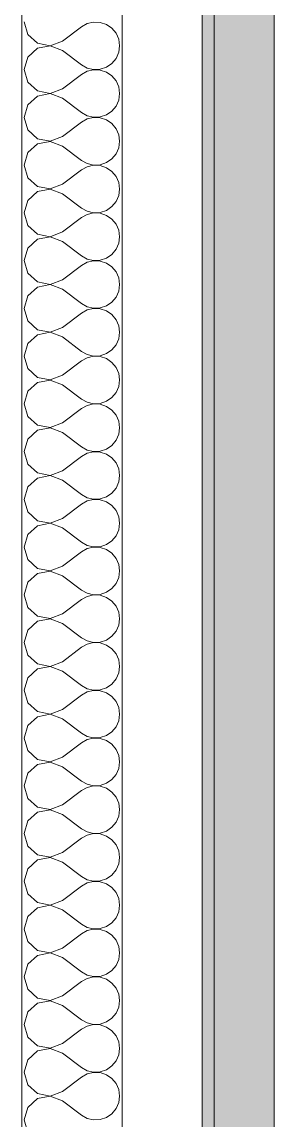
# Model space of a CAD drawing. Header units: millimetres. Extents: x -48147 to 1436659, y -488302 to 18123.
# Drawn here: x 1423891.4 to 1423960.1, y -469383.4 to -469084.9 of the extents above; entities that cross this region are included whole.
import ezdxf

# ---------------------------------------------------------------- set-up
doc = ezdxf.new("R2010")
doc.units = ezdxf.units.MM
doc.header["$MEASUREMENT"] = 0
doc.linetypes.add('Wipeout_Contour', pattern=[1000, 0, -1000])
doc.layers.add('New_A-25-M_Wall_Int', color=7, linetype='Continuous')
doc.layers.add('New_A-25-M_Wall_Int_Pen_No__1', color=7, linetype='Continuous', lineweight=13)
doc.layers.add('New_A-25-M_Wall_Int_Pen_No__107', color=7, linetype='Continuous', lineweight=15, true_color=0xa6a6a6)

# ---------------------------------------------------------------- blocks, each defined once
blk = doc.blocks.new('*X34', base_point=(1424163.9, -483032.8))
at = {"layer": 'New_A-25-M_Wall_Int_Pen_No__107', "linetype": 'Continuous'}
for p, q in [((1423892.04, -469084.86), (1423893.01, -469088.27)), ((1423909.19, -469085.29), (1423907.62, -469086.15)), ((1423910.93, -469084.88), (1423909.19, -469085.29)), ((1423912.72, -469084.97), (1423910.93, -469084.88)), ((1423914.42, -469085.54), (1423912.72, -469084.97)), ((1423893.01, -469088.27), (1423895.63, -469090.66)), ((1423902.43, -469090.05), (1423907.62, -469086.15)), ((1423915.89, -469086.56), (1423914.42, -469085.54)), ((1423917.04, -469087.93), (1423915.89, -469086.56)), ((1423917.76, -469089.57), (1423917.04, -469087.93)), ((1423895.63, -469090.66), (1423899.12, -469091.32)), ((1423899.12, -469091.32), (1423902.43, -469090.05)), ((1423918.01, -469091.35), (1423917.76, -469089.57)), ((1423895.63, -469092.03), (1423893.01, -469094.42)), ((1423899.12, -469091.37), (1423895.63, -469092.03)), ((1423902.43, -469092.64), (1423899.12, -469091.37)), ((1423902.43, -469092.64), (1423907.62, -469096.54)), ((1423917.04, -469094.76), (1423917.76, -469093.12)), ((1423917.76, -469093.12), (1423918.01, -469091.35)), ((1423893.01, -469094.42), (1423892.04, -469097.84)), ((1423907.62, -469096.54), (1423909.19, -469097.41)), ((1423912.72, -469097.72), (1423914.42, -469097.15)), ((1423914.42, -469097.15), (1423915.89, -469096.14)), ((1423915.89, -469096.14), (1423917.04, -469094.76)), ((1423892.04, -469097.84), (1423893.01, -469101.25)), ((1423902.43, -469103.03), (1423907.62, -469099.14)), ((1423909.19, -469098.27), (1423907.62, -469099.14)), ((1423909.19, -469097.41), (1423910.93, -469097.81)), ((1423910.93, -469097.86), (1423909.19, -469098.27)), ((1423910.93, -469097.81), (1423912.72, -469097.72)), ((1423912.72, -469097.95), (1423910.93, -469097.86)), ((1423914.42, -469098.52), (1423912.72, -469097.95)), ((1423915.89, -469099.54), (1423914.42, -469098.52)), ((1423917.04, -469100.92), (1423915.89, -469099.54)), ((1423893.01, -469101.25), (1423895.63, -469103.64)), ((1423899.12, -469104.3), (1423902.43, -469103.03)), ((1423917.76, -469102.55), (1423917.04, -469100.92)), ((1423918.01, -469104.33), (1423917.76, -469102.55)), ((1423895.63, -469105.01), (1423893.01, -469107.41)), ((1423895.63, -469103.64), (1423899.12, -469104.3)), ((1423899.12, -469104.35), (1423895.63, -469105.01)), ((1423902.43, -469105.63), (1423899.12, -469104.35)), ((1423902.43, -469105.63), (1423907.62, -469109.52)), ((1423917.04, -469107.74), (1423917.76, -469106.1)), ((1423917.76, -469106.1), (1423918.01, -469104.33)), ((1423893.01, -469107.41), (1423892.04, -469110.82)), ((1423914.42, -469110.13), (1423915.89, -469109.12)), ((1423915.89, -469109.12), (1423917.04, -469107.74)), ((1423892.04, -469110.82), (1423893.01, -469114.23)), ((1423902.43, -469116.01), (1423907.62, -469112.12)), ((1423907.62, -469109.52), (1423909.19, -469110.39)), ((1423909.19, -469111.25), (1423907.62, -469112.12)), ((1423909.19, -469110.39), (1423910.93, -469110.79)), ((1423910.93, -469110.84), (1423909.19, -469111.25)), ((1423910.93, -469110.79), (1423912.72, -469110.71)), ((1423912.72, -469110.93), (1423910.93, -469110.84)), ((1423912.72, -469110.71), (1423914.42, -469110.13)), ((1423914.42, -469111.5), (1423912.72, -469110.93)), ((1423915.89, -469112.52), (1423914.42, -469111.5)), ((1423893.01, -469114.23), (1423895.63, -469116.62)), ((1423917.04, -469113.9), (1423915.89, -469112.52)), ((1423917.76, -469115.54), (1423917.04, -469113.9)), ((1423895.63, -469117.99), (1423893.01, -469120.39)), ((1423895.63, -469116.62), (1423899.12, -469117.28)), ((1423899.12, -469117.34), (1423895.63, -469117.99)), ((1423899.12, -469117.28), (1423902.43, -469116.01)), ((1423902.43, -469118.61), (1423899.12, -469117.34)), ((1423918.01, -469117.31), (1423917.76, -469115.54)), ((1423917.76, -469119.08), (1423918.01, -469117.31)), ((1423893.01, -469120.39), (1423892.04, -469123.8)), ((1423902.43, -469118.61), (1423907.62, -469122.5)), ((1423915.89, -469122.1), (1423917.04, -469120.72)), ((1423917.04, -469120.72), (1423917.76, -469119.08)), ((1423892.04, -469123.8), (1423893.01, -469127.21)), ((1423907.62, -469122.5), (1423909.19, -469123.37)), ((1423909.19, -469123.37), (1423910.93, -469123.77)), ((1423910.93, -469123.83), (1423909.19, -469124.23)), ((1423910.93, -469123.77), (1423912.72, -469123.69)), ((1423912.72, -469123.91), (1423910.93, -469123.83)), ((1423912.72, -469123.69), (1423914.42, -469123.11)), ((1423914.42, -469124.49), (1423912.72, -469123.91)), ((1423914.42, -469123.11), (1423915.89, -469122.1)), ((1423902.43, -469128.99), (1423907.62, -469125.1)), ((1423909.19, -469124.23), (1423907.62, -469125.1)), ((1423915.89, -469125.5), (1423914.42, -469124.49)), ((1423917.04, -469126.88), (1423915.89, -469125.5)), ((1423917.76, -469128.52), (1423917.04, -469126.88)), ((1423893.01, -469127.21), (1423895.63, -469129.61)), ((1423895.63, -469129.61), (1423899.12, -469130.26)), ((1423899.12, -469130.26), (1423902.43, -469128.99)), ((1423918.01, -469130.29), (1423917.76, -469128.52)), ((1423895.63, -469130.98), (1423893.01, -469133.37)), ((1423899.12, -469130.32), (1423895.63, -469130.98)), ((1423902.43, -469131.59), (1423899.12, -469130.32)), ((1423902.43, -469131.59), (1423907.62, -469135.48)), ((1423917.04, -469133.7), (1423917.76, -469132.06)), ((1423917.76, -469132.06), (1423918.01, -469130.29)), ((1423893.01, -469133.37), (1423892.04, -469136.78)), ((1423907.62, -469135.48), (1423909.19, -469136.35)), ((1423912.72, -469136.67), (1423914.42, -469136.1)), ((1423914.42, -469136.1), (1423915.89, -469135.08)), ((1423915.89, -469135.08), (1423917.04, -469133.7)), ((1423892.04, -469136.78), (1423893.01, -469140.19)), ((1423902.43, -469141.97), (1423907.62, -469138.08)), ((1423909.19, -469137.21), (1423907.62, -469138.08)), ((1423909.19, -469136.35), (1423910.93, -469136.76)), ((1423910.93, -469136.81), (1423909.19, -469137.21)), ((1423910.93, -469136.76), (1423912.72, -469136.67)), ((1423912.72, -469136.89), (1423910.93, -469136.81)), ((1423914.42, -469137.47), (1423912.72, -469136.89)), ((1423915.89, -469138.48), (1423914.42, -469137.47)), ((1423917.04, -469139.86), (1423915.89, -469138.48)), ((1423893.01, -469140.19), (1423895.63, -469142.59)), ((1423899.12, -469143.25), (1423902.43, -469141.97)), ((1423917.76, -469141.5), (1423917.04, -469139.86)), ((1423918.01, -469143.27), (1423917.76, -469141.5)), ((1423895.63, -469143.96), (1423893.01, -469146.35)), ((1423895.63, -469142.59), (1423899.12, -469143.25)), ((1423899.12, -469143.3), (1423895.63, -469143.96)), ((1423902.43, -469144.57), (1423899.12, -469143.3)), ((1423902.43, -469144.57), (1423907.62, -469148.47)), ((1423917.04, -469146.68), (1423917.76, -469145.05)), ((1423917.76, -469145.05), (1423918.01, -469143.27)), ((1423893.01, -469146.35), (1423892.04, -469149.76)), ((1423915.89, -469148.06), (1423917.04, -469146.68)), ((1423892.04, -469149.76), (1423893.01, -469153.18)), ((1423907.62, -469148.47), (1423909.19, -469149.33)), ((1423909.19, -469150.19), (1423907.62, -469151.06)), ((1423909.19, -469149.33), (1423910.93, -469149.74)), ((1423910.93, -469149.79), (1423909.19, -469150.19)), ((1423910.93, -469149.74), (1423912.72, -469149.65)), ((1423912.72, -469149.88), (1423910.93, -469149.79)), ((1423912.72, -469149.65), (1423914.42, -469149.08)), ((1423914.42, -469150.45), (1423912.72, -469149.88)), ((1423914.42, -469149.08), (1423915.89, -469148.06)), ((1423915.89, -469151.46), (1423914.42, -469150.45)), ((1423893.01, -469153.18), (1423895.63, -469155.57)), ((1423902.43, -469154.96), (1423907.62, -469151.06)), ((1423917.04, -469152.84), (1423915.89, -469151.46)), ((1423917.76, -469154.48), (1423917.04, -469152.84)), ((1423895.63, -469156.94), (1423893.01, -469159.33)), ((1423895.63, -469155.57), (1423899.12, -469156.23)), ((1423899.12, -469156.28), (1423895.63, -469156.94)), ((1423899.12, -469156.23), (1423902.43, -469154.96)), ((1423902.43, -469157.55), (1423899.12, -469156.28)), ((1423918.01, -469156.25), (1423917.76, -469154.48)), ((1423917.76, -469158.03), (1423918.01, -469156.25)), ((1423893.01, -469159.33), (1423892.04, -469162.74)), ((1423902.43, -469157.55), (1423907.62, -469161.45)), ((1423915.89, -469161.05), (1423917.04, -469159.67)), ((1423917.04, -469159.67), (1423917.76, -469158.03)), ((1423892.04, -469162.74), (1423893.01, -469166.16)), ((1423907.62, -469161.45), (1423909.19, -469162.31)), ((1423909.19, -469162.31), (1423910.93, -469162.72)), ((1423910.93, -469162.77), (1423909.19, -469163.18)), ((1423910.93, -469162.72), (1423912.72, -469162.63)), ((1423912.72, -469162.86), (1423910.93, -469162.77)), ((1423912.72, -469162.63), (1423914.42, -469162.06)), ((1423914.42, -469163.43), (1423912.72, -469162.86)), ((1423914.42, -469162.06), (1423915.89, -469161.05)), ((1423902.43, -469167.94), (1423907.62, -469164.04)), ((1423909.19, -469163.18), (1423907.62, -469164.04)), ((1423915.89, -469164.44), (1423914.42, -469163.43)), ((1423917.04, -469165.82), (1423915.89, -469164.44)), ((1423917.76, -469167.46), (1423917.04, -469165.82)), ((1423893.01, -469166.16), (1423895.63, -469168.55)), ((1423895.63, -469168.55), (1423899.12, -469169.21)), ((1423899.12, -469169.21), (1423902.43, -469167.94)), ((1423918.01, -469169.24), (1423917.76, -469167.46)), ((1423895.63, -469169.92), (1423893.01, -469172.31)), ((1423899.12, -469169.26), (1423895.63, -469169.92)), ((1423902.43, -469170.53), (1423899.12, -469169.26)), ((1423902.43, -469170.53), (1423907.62, -469174.43)), ((1423917.04, -469172.65), (1423917.76, -469171.01)), ((1423917.76, -469171.01), (1423918.01, -469169.24)), ((1423893.01, -469172.31), (1423892.04, -469175.73)), ((1423907.62, -469174.43), (1423909.19, -469175.29)), ((1423914.42, -469175.04), (1423915.89, -469174.03)), ((1423915.89, -469174.03), (1423917.04, -469172.65)), ((1423892.04, -469175.73), (1423893.01, -469179.14)), ((1423902.43, -469180.92), (1423907.62, -469177.02)), ((1423909.19, -469176.16), (1423907.62, -469177.02)), ((1423909.19, -469175.29), (1423910.93, -469175.7)), ((1423910.93, -469175.75), (1423909.19, -469176.16)), ((1423910.93, -469175.7), (1423912.72, -469175.61)), ((1423912.72, -469175.84), (1423910.93, -469175.75)), ((1423912.72, -469175.61), (1423914.42, -469175.04)), ((1423914.42, -469176.41), (1423912.72, -469175.84)), ((1423915.89, -469177.43), (1423914.42, -469176.41)), ((1423917.04, -469178.8), (1423915.89, -469177.43)), ((1423893.01, -469179.14), (1423895.63, -469181.53)), ((1423917.76, -469180.44), (1423917.04, -469178.8)), ((1423918.01, -469182.22), (1423917.76, -469180.44)), ((1423895.63, -469182.9), (1423893.01, -469185.3)), ((1423895.63, -469181.53), (1423899.12, -469182.19)), ((1423899.12, -469182.24), (1423895.63, -469182.9)), ((1423899.12, -469182.19), (1423902.43, -469180.92)), ((1423902.43, -469183.52), (1423899.12, -469182.24)), ((1423902.43, -469183.52), (1423907.62, -469187.41)), ((1423917.76, -469183.99), (1423918.01, -469182.22)), ((1423893.01, -469185.3), (1423892.04, -469188.71)), ((1423915.89, -469187.01), (1423917.04, -469185.63)), ((1423917.04, -469185.63), (1423917.76, -469183.99)), ((1423892.04, -469188.71), (1423893.01, -469192.12)), ((1423907.62, -469187.41), (1423909.19, -469188.28)), ((1423909.19, -469189.14), (1423907.62, -469190.01)), ((1423909.19, -469188.28), (1423910.93, -469188.68)), ((1423910.93, -469188.73), (1423909.19, -469189.14)), ((1423910.93, -469188.68), (1423912.72, -469188.59)), ((1423912.72, -469188.82), (1423910.93, -469188.73)), ((1423912.72, -469188.59), (1423914.42, -469188.02)), ((1423914.42, -469189.39), (1423912.72, -469188.82)), ((1423914.42, -469188.02), (1423915.89, -469187.01)), ((1423915.89, -469190.41), (1423914.42, -469189.39)), ((1423893.01, -469192.12), (1423895.63, -469194.51)), ((1423902.43, -469193.9), (1423907.62, -469190.01)), ((1423917.04, -469191.79), (1423915.89, -469190.41)), ((1423917.76, -469193.42), (1423917.04, -469191.79)), ((1423895.63, -469194.51), (1423899.12, -469195.17)), ((1423899.12, -469195.22), (1423895.63, -469195.88)), ((1423899.12, -469195.17), (1423902.43, -469193.9)), ((1423902.43, -469196.5), (1423899.12, -469195.22)), ((1423918.01, -469195.2), (1423917.76, -469193.42)), ((1423917.76, -469196.97), (1423918.01, -469195.2)), ((1423893.01, -469198.28), (1423892.04, -469201.69)), ((1423895.63, -469195.88), (1423893.01, -469198.28)), ((1423902.43, -469196.5), (1423907.62, -469200.39)), ((1423915.89, -469199.99), (1423917.04, -469198.61)), ((1423917.04, -469198.61), (1423917.76, -469196.97)), ((1423892.04, -469201.69), (1423893.01, -469205.1)), ((1423907.62, -469200.39), (1423909.19, -469201.26)), ((1423909.19, -469201.26), (1423910.93, -469201.66)), ((1423910.93, -469201.72), (1423909.19, -469202.12)), ((1423910.93, -469201.66), (1423912.72, -469201.58)), ((1423912.72, -469201.8), (1423910.93, -469201.72)), ((1423912.72, -469201.58), (1423914.42, -469201)), ((1423914.42, -469201), (1423915.89, -469199.99)), ((1423902.43, -469206.88), (1423907.62, -469202.99)), ((1423909.19, -469202.12), (1423907.62, -469202.99)), ((1423914.42, -469202.37), (1423912.72, -469201.8)), ((1423915.89, -469203.39), (1423914.42, -469202.37)), ((1423917.04, -469204.77), (1423915.89, -469203.39)), ((1423917.76, -469206.41), (1423917.04, -469204.77)), ((1423893.01, -469205.1), (1423895.63, -469207.49)), ((1423895.63, -469207.49), (1423899.12, -469208.15)), ((1423899.12, -469208.15), (1423902.43, -469206.88)), ((1423918.01, -469208.18), (1423917.76, -469206.41)), ((1423895.63, -469208.87), (1423893.01, -469211.26)), ((1423899.12, -469208.21), (1423895.63, -469208.87)), ((1423902.43, -469209.48), (1423899.12, -469208.21)), ((1423902.43, -469209.48), (1423907.62, -469213.37)), ((1423917.04, -469211.59), (1423917.76, -469209.95)), ((1423917.76, -469209.95), (1423918.01, -469208.18)), ((1423893.01, -469211.26), (1423892.04, -469214.67)), ((1423907.62, -469213.37), (1423909.19, -469214.24)), ((1423914.42, -469213.99), (1423915.89, -469212.97)), ((1423915.89, -469212.97), (1423917.04, -469211.59)), ((1423892.04, -469214.67), (1423893.01, -469218.08)), ((1423902.43, -469219.86), (1423907.62, -469215.97)), ((1423909.19, -469215.1), (1423907.62, -469215.97)), ((1423909.19, -469214.24), (1423910.93, -469214.64)), ((1423910.93, -469214.7), (1423909.19, -469215.1)), ((1423910.93, -469214.64), (1423912.72, -469214.56)), ((1423912.72, -469214.78), (1423910.93, -469214.7)), ((1423912.72, -469214.56), (1423914.42, -469213.99)), ((1423914.42, -469215.36), (1423912.72, -469214.78)), ((1423915.89, -469216.37), (1423914.42, -469215.36)), ((1423917.04, -469217.75), (1423915.89, -469216.37)), ((1423893.01, -469218.08), (1423895.63, -469220.48)), ((1423917.76, -469219.39), (1423917.04, -469217.75)), ((1423918.01, -469221.16), (1423917.76, -469219.39)), ((1423895.63, -469221.85), (1423893.01, -469224.24)), ((1423895.63, -469220.48), (1423899.12, -469221.14)), ((1423899.12, -469221.19), (1423895.63, -469221.85)), ((1423899.12, -469221.14), (1423902.43, -469219.86)), ((1423902.43, -469222.46), (1423899.12, -469221.19)), ((1423902.43, -469222.46), (1423907.62, -469226.35)), ((1423917.76, -469222.94), (1423918.01, -469221.16)), ((1423893.01, -469224.24), (1423892.04, -469227.65)), ((1423915.89, -469225.95), (1423917.04, -469224.57)), ((1423917.04, -469224.57), (1423917.76, -469222.94)), ((1423892.04, -469227.65), (1423893.01, -469231.06)), ((1423907.62, -469226.35), (1423909.19, -469227.22)), ((1423909.19, -469228.08), (1423907.62, -469228.95)), ((1423909.19, -469227.22), (1423910.93, -469227.63)), ((1423910.93, -469227.68), (1423909.19, -469228.08)), ((1423910.93, -469227.63), (1423912.72, -469227.54)), ((1423912.72, -469227.77), (1423910.93, -469227.68)), ((1423912.72, -469227.54), (1423914.42, -469226.97)), ((1423914.42, -469228.34), (1423912.72, -469227.77)), ((1423914.42, -469226.97), (1423915.89, -469225.95)), ((1423915.89, -469229.35), (1423914.42, -469228.34)), ((1423893.01, -469231.06), (1423895.63, -469233.46)), ((1423902.43, -469232.85), (1423907.62, -469228.95)), ((1423917.04, -469230.73), (1423915.89, -469229.35)), ((1423917.76, -469232.37), (1423917.04, -469230.73)), ((1423895.63, -469233.46), (1423899.12, -469234.12)), ((1423899.12, -469234.17), (1423895.63, -469234.83)), ((1423899.12, -469234.12), (1423902.43, -469232.85)), ((1423902.43, -469235.44), (1423899.12, -469234.17)), ((1423918.01, -469234.14), (1423917.76, -469232.37)), ((1423917.76, -469235.92), (1423918.01, -469234.14)), ((1423893.01, -469237.22), (1423892.04, -469240.63)), ((1423895.63, -469234.83), (1423893.01, -469237.22)), ((1423902.43, -469235.44), (1423907.62, -469239.34)), ((1423915.89, -469238.93), (1423917.04, -469237.56)), ((1423917.04, -469237.56), (1423917.76, -469235.92)), ((1423907.62, -469239.34), (1423909.19, -469240.2)), ((1423909.19, -469240.2), (1423910.93, -469240.61)), ((1423910.93, -469240.61), (1423912.72, -469240.52)), ((1423912.72, -469240.52), (1423914.42, -469239.95)), ((1423914.42, -469239.95), (1423915.89, -469238.93)), ((1423892.04, -469240.63), (1423893.01, -469244.05)), ((1423902.43, -469245.83), (1423907.62, -469241.93)), ((1423909.19, -469241.07), (1423907.62, -469241.93)), ((1423910.93, -469240.66), (1423909.19, -469241.07)), ((1423912.72, -469240.75), (1423910.93, -469240.66)), ((1423914.42, -469241.32), (1423912.72, -469240.75)), ((1423915.89, -469242.33), (1423914.42, -469241.32)), ((1423917.04, -469243.71), (1423915.89, -469242.33)), ((1423893.01, -469244.05), (1423895.63, -469246.44)), ((1423895.63, -469246.44), (1423899.12, -469247.1)), ((1423899.12, -469247.1), (1423902.43, -469245.83)), ((1423917.76, -469245.35), (1423917.04, -469243.71)), ((1423918.01, -469247.12), (1423917.76, -469245.35)), ((1423895.63, -469247.81), (1423893.01, -469250.2)), ((1423899.12, -469247.15), (1423895.63, -469247.81)), ((1423902.43, -469248.42), (1423899.12, -469247.15)), ((1423902.43, -469248.42), (1423907.62, -469252.32)), ((1423917.04, -469250.54), (1423917.76, -469248.9)), ((1423917.76, -469248.9), (1423918.01, -469247.12)), ((1423893.01, -469250.2), (1423892.04, -469253.62)), ((1423907.62, -469252.32), (1423909.19, -469253.18)), ((1423914.42, -469252.93), (1423915.89, -469251.92)), ((1423915.89, -469251.92), (1423917.04, -469250.54)), ((1423892.04, -469253.62), (1423893.01, -469257.03)), ((1423902.43, -469258.81), (1423907.62, -469254.91)), ((1423909.19, -469254.05), (1423907.62, -469254.91)), ((1423909.19, -469253.18), (1423910.93, -469253.59)), ((1423910.93, -469253.64), (1423909.19, -469254.05)), ((1423910.93, -469253.59), (1423912.72, -469253.5)), ((1423912.72, -469253.73), (1423910.93, -469253.64)), ((1423912.72, -469253.5), (1423914.42, -469252.93)), ((1423914.42, -469254.3), (1423912.72, -469253.73)), ((1423915.89, -469255.31), (1423914.42, -469254.3)), ((1423917.04, -469256.69), (1423915.89, -469255.31)), ((1423893.01, -469257.03), (1423895.63, -469259.42)), ((1423917.76, -469258.33), (1423917.04, -469256.69)), ((1423918.01, -469260.11), (1423917.76, -469258.33)), ((1423895.63, -469260.79), (1423893.01, -469263.18)), ((1423895.63, -469259.42), (1423899.12, -469260.08)), ((1423899.12, -469260.13), (1423895.63, -469260.79)), ((1423899.12, -469260.08), (1423902.43, -469258.81)), ((1423902.43, -469261.4), (1423899.12, -469260.13)), ((1423902.43, -469261.4), (1423907.62, -469265.3)), ((1423917.76, -469261.88), (1423918.01, -469260.11)), ((1423893.01, -469263.18), (1423892.04, -469266.6)), ((1423915.89, -469264.9), (1423917.04, -469263.52)), ((1423917.04, -469263.52), (1423917.76, -469261.88)), ((1423892.04, -469266.6), (1423893.01, -469270.01)), ((1423907.62, -469265.3), (1423909.19, -469266.17)), ((1423909.19, -469267.03), (1423907.62, -469267.9)), ((1423909.19, -469266.17), (1423910.93, -469266.57)), ((1423910.93, -469266.62), (1423909.19, -469267.03)), ((1423910.93, -469266.57), (1423912.72, -469266.48)), ((1423912.72, -469266.71), (1423910.93, -469266.62)), ((1423912.72, -469266.48), (1423914.42, -469265.91)), ((1423914.42, -469267.28), (1423912.72, -469266.71)), ((1423914.42, -469265.91), (1423915.89, -469264.9)), ((1423915.89, -469268.3), (1423914.42, -469267.28)), ((1423893.01, -469270.01), (1423895.63, -469272.4)), ((1423902.43, -469271.79), (1423907.62, -469267.9)), ((1423917.04, -469269.68), (1423915.89, -469268.3)), ((1423917.76, -469271.31), (1423917.04, -469269.68)), ((1423895.63, -469272.4), (1423899.12, -469273.06)), ((1423899.12, -469273.11), (1423895.63, -469273.77)), ((1423899.12, -469273.06), (1423902.43, -469271.79)), ((1423902.43, -469274.39), (1423899.12, -469273.11)), ((1423918.01, -469273.09), (1423917.76, -469271.31)), ((1423917.76, -469274.86), (1423918.01, -469273.09)), ((1423893.01, -469276.17), (1423892.04, -469279.58)), ((1423895.63, -469273.77), (1423893.01, -469276.17)), ((1423902.43, -469274.39), (1423907.62, -469278.28)), ((1423917.04, -469276.5), (1423917.76, -469274.86)), ((1423907.62, -469278.28), (1423909.19, -469279.15)), ((1423909.19, -469279.15), (1423910.93, -469279.55)), ((1423912.72, -469279.47), (1423914.42, -469278.89)), ((1423914.42, -469278.89), (1423915.89, -469277.88)), ((1423915.89, -469277.88), (1423917.04, -469276.5)), ((1423892.04, -469279.58), (1423893.01, -469282.99)), ((1423902.43, -469284.77), (1423907.62, -469280.88)), ((1423909.19, -469280.01), (1423907.62, -469280.88)), ((1423910.93, -469279.6), (1423909.19, -469280.01)), ((1423910.93, -469279.55), (1423912.72, -469279.47)), ((1423912.72, -469279.69), (1423910.93, -469279.6)), ((1423914.42, -469280.26), (1423912.72, -469279.69)), ((1423915.89, -469281.28), (1423914.42, -469280.26)), ((1423917.04, -469282.66), (1423915.89, -469281.28)), ((1423893.01, -469282.99), (1423895.63, -469285.38)), ((1423895.63, -469285.38), (1423899.12, -469286.04)), ((1423899.12, -469286.04), (1423902.43, -469284.77)), ((1423917.76, -469284.3), (1423917.04, -469282.66)), ((1423918.01, -469286.07), (1423917.76, -469284.3)), ((1423895.63, -469286.75), (1423893.01, -469289.15)), ((1423899.12, -469286.1), (1423895.63, -469286.75)), ((1423902.43, -469287.37), (1423899.12, -469286.1)), ((1423902.43, -469287.37), (1423907.62, -469291.26)), ((1423917.04, -469289.48), (1423917.76, -469287.84)), ((1423917.76, -469287.84), (1423918.01, -469286.07)), ((1423893.01, -469289.15), (1423892.04, -469292.56)), ((1423907.62, -469291.26), (1423909.19, -469292.13)), ((1423914.42, -469291.87), (1423915.89, -469290.86)), ((1423915.89, -469290.86), (1423917.04, -469289.48)), ((1423892.04, -469292.56), (1423893.01, -469295.97)), ((1423902.43, -469297.75), (1423907.62, -469293.86)), ((1423909.19, -469292.99), (1423907.62, -469293.86)), ((1423909.19, -469292.13), (1423910.93, -469292.53)), ((1423910.93, -469292.59), (1423909.19, -469292.99)), ((1423910.93, -469292.53), (1423912.72, -469292.45)), ((1423912.72, -469292.67), (1423910.93, -469292.59)), ((1423912.72, -469292.45), (1423914.42, -469291.87)), ((1423914.42, -469293.25), (1423912.72, -469292.67)), ((1423915.89, -469294.26), (1423914.42, -469293.25)), ((1423917.04, -469295.64), (1423915.89, -469294.26)), ((1423893.01, -469295.97), (1423895.63, -469298.37)), ((1423917.76, -469297.28), (1423917.04, -469295.64)), ((1423918.01, -469299.05), (1423917.76, -469297.28)), ((1423895.63, -469299.74), (1423893.01, -469302.13)), ((1423895.63, -469298.37), (1423899.12, -469299.02)), ((1423899.12, -469299.08), (1423895.63, -469299.74)), ((1423899.12, -469299.02), (1423902.43, -469297.75)), ((1423902.43, -469300.35), (1423899.12, -469299.08)), ((1423917.76, -469300.82), (1423918.01, -469299.05)), ((1423893.01, -469302.13), (1423892.04, -469305.54)), ((1423902.43, -469300.35), (1423907.62, -469304.24)), ((1423915.89, -469303.84), (1423917.04, -469302.46)), ((1423917.04, -469302.46), (1423917.76, -469300.82)), ((1423892.04, -469305.54), (1423893.01, -469308.95)), ((1423907.62, -469304.24), (1423909.19, -469305.11)), ((1423909.19, -469305.97), (1423907.62, -469306.84)), ((1423909.19, -469305.11), (1423910.93, -469305.52)), ((1423910.93, -469305.57), (1423909.19, -469305.97)), ((1423910.93, -469305.52), (1423912.72, -469305.43)), ((1423912.72, -469305.65), (1423910.93, -469305.57)), ((1423912.72, -469305.43), (1423914.42, -469304.86)), ((1423914.42, -469306.23), (1423912.72, -469305.65)), ((1423914.42, -469304.86), (1423915.89, -469303.84)), ((1423915.89, -469307.24), (1423914.42, -469306.23)), ((1423893.01, -469308.95), (1423895.63, -469311.35)), ((1423902.43, -469310.73), (1423907.62, -469306.84)), ((1423917.04, -469308.62), (1423915.89, -469307.24)), ((1423917.76, -469310.26), (1423917.04, -469308.62)), ((1423895.63, -469311.35), (1423899.12, -469312.01)), ((1423899.12, -469312.06), (1423895.63, -469312.72)), ((1423899.12, -469312.01), (1423902.43, -469310.73)), ((1423902.43, -469313.33), (1423899.12, -469312.06)), ((1423918.01, -469312.03), (1423917.76, -469310.26)), ((1423917.76, -469313.81), (1423918.01, -469312.03)), ((1423893.01, -469315.11), (1423892.04, -469318.52)), ((1423895.63, -469312.72), (1423893.01, -469315.11)), ((1423902.43, -469313.33), (1423907.62, -469317.22)), ((1423917.04, -469315.44), (1423917.76, -469313.81)), ((1423907.62, -469317.22), (1423909.19, -469318.09)), ((1423909.19, -469318.09), (1423910.93, -469318.5)), ((1423912.72, -469318.41), (1423914.42, -469317.84)), ((1423914.42, -469317.84), (1423915.89, -469316.82)), ((1423915.89, -469316.82), (1423917.04, -469315.44)), ((1423892.04, -469318.52), (1423893.01, -469321.94)), ((1423902.43, -469323.72), (1423907.62, -469319.82)), ((1423909.19, -469318.95), (1423907.62, -469319.82)), ((1423910.93, -469318.55), (1423909.19, -469318.95)), ((1423910.93, -469318.5), (1423912.72, -469318.41)), ((1423912.72, -469318.64), (1423910.93, -469318.55)), ((1423914.42, -469319.21), (1423912.72, -469318.64)), ((1423915.89, -469320.22), (1423914.42, -469319.21)), ((1423917.04, -469321.6), (1423915.89, -469320.22)), ((1423893.01, -469321.94), (1423895.63, -469324.33)), ((1423899.12, -469324.99), (1423902.43, -469323.72)), ((1423917.76, -469323.24), (1423917.04, -469321.6)), ((1423918.01, -469325.01), (1423917.76, -469323.24)), ((1423895.63, -469325.7), (1423893.01, -469328.09)), ((1423895.63, -469324.33), (1423899.12, -469324.99)), ((1423899.12, -469325.04), (1423895.63, -469325.7)), ((1423902.43, -469326.31), (1423899.12, -469325.04)), ((1423902.43, -469326.31), (1423907.62, -469330.21)), ((1423917.04, -469328.43), (1423917.76, -469326.79)), ((1423917.76, -469326.79), (1423918.01, -469325.01)), ((1423893.01, -469328.09), (1423892.04, -469331.5)), ((1423914.42, -469330.82), (1423915.89, -469329.81)), ((1423915.89, -469329.81), (1423917.04, -469328.43)), ((1423892.04, -469331.5), (1423893.01, -469334.92)), ((1423902.43, -469336.7), (1423907.62, -469332.8)), ((1423907.62, -469330.21), (1423909.19, -469331.07)), ((1423909.19, -469331.94), (1423907.62, -469332.8)), ((1423909.19, -469331.07), (1423910.93, -469331.48)), ((1423910.93, -469331.53), (1423909.19, -469331.94)), ((1423910.93, -469331.48), (1423912.72, -469331.39)), ((1423912.72, -469331.62), (1423910.93, -469331.53)), ((1423912.72, -469331.39), (1423914.42, -469330.82)), ((1423914.42, -469332.19), (1423912.72, -469331.62)), ((1423915.89, -469333.2), (1423914.42, -469332.19)), ((1423893.01, -469334.92), (1423895.63, -469337.31)), ((1423917.04, -469334.58), (1423915.89, -469333.2)), ((1423917.76, -469336.22), (1423917.04, -469334.58)), ((1423895.63, -469338.68), (1423893.01, -469341.07)), ((1423895.63, -469337.31), (1423899.12, -469337.97)), ((1423899.12, -469338.02), (1423895.63, -469338.68)), ((1423899.12, -469337.97), (1423902.43, -469336.7)), ((1423902.43, -469339.29), (1423899.12, -469338.02)), ((1423918.01, -469338), (1423917.76, -469336.22)), ((1423917.76, -469339.77), (1423918.01, -469338)), ((1423893.01, -469341.07), (1423892.04, -469344.49)), ((1423902.43, -469339.29), (1423907.62, -469343.19)), ((1423915.89, -469342.79), (1423917.04, -469341.41)), ((1423917.04, -469341.41), (1423917.76, -469339.77)), ((1423892.04, -469344.49), (1423893.01, -469347.9)), ((1423907.62, -469343.19), (1423909.19, -469344.05)), ((1423909.19, -469344.92), (1423907.62, -469345.78)), ((1423909.19, -469344.05), (1423910.93, -469344.46)), ((1423910.93, -469344.51), (1423909.19, -469344.92)), ((1423910.93, -469344.46), (1423912.72, -469344.37)), ((1423912.72, -469344.6), (1423910.93, -469344.51)), ((1423912.72, -469344.37), (1423914.42, -469343.8)), ((1423914.42, -469345.17), (1423912.72, -469344.6)), ((1423914.42, -469343.8), (1423915.89, -469342.79)), ((1423893.01, -469347.9), (1423895.63, -469350.29)), ((1423902.43, -469349.68), (1423907.62, -469345.78)), ((1423915.89, -469346.19), (1423914.42, -469345.17)), ((1423917.04, -469347.56), (1423915.89, -469346.19)), ((1423917.76, -469349.2), (1423917.04, -469347.56)), ((1423895.63, -469350.29), (1423899.12, -469350.95)), ((1423899.12, -469351), (1423895.63, -469351.66)), ((1423899.12, -469350.95), (1423902.43, -469349.68)), ((1423902.43, -469352.28), (1423899.12, -469351)), ((1423918.01, -469350.98), (1423917.76, -469349.2)), ((1423917.76, -469352.75), (1423918.01, -469350.98)), ((1423893.01, -469354.06), (1423892.04, -469357.47)), ((1423895.63, -469351.66), (1423893.01, -469354.06)), ((1423902.43, -469352.28), (1423907.62, -469356.17)), ((1423917.04, -469354.39), (1423917.76, -469352.75)), ((1423907.62, -469356.17), (1423909.19, -469357.04)), ((1423909.19, -469357.04), (1423910.93, -469357.44)), ((1423912.72, -469357.35), (1423914.42, -469356.78)), ((1423914.42, -469356.78), (1423915.89, -469355.77)), ((1423915.89, -469355.77), (1423917.04, -469354.39)), ((1423892.04, -469357.47), (1423893.01, -469360.88)), ((1423902.43, -469362.66), (1423907.62, -469358.77)), ((1423909.19, -469357.9), (1423907.62, -469358.77)), ((1423910.93, -469357.49), (1423909.19, -469357.9)), ((1423910.93, -469357.44), (1423912.72, -469357.35)), ((1423912.72, -469357.58), (1423910.93, -469357.49)), ((1423914.42, -469358.15), (1423912.72, -469357.58)), ((1423915.89, -469359.17), (1423914.42, -469358.15)), ((1423917.04, -469360.55), (1423915.89, -469359.17)), ((1423893.01, -469360.88), (1423895.63, -469363.27)), ((1423899.12, -469363.93), (1423902.43, -469362.66)), ((1423917.76, -469362.18), (1423917.04, -469360.55)), ((1423918.01, -469363.96), (1423917.76, -469362.18)), ((1423895.63, -469364.64), (1423893.01, -469367.04)), ((1423895.63, -469363.27), (1423899.12, -469363.93)), ((1423899.12, -469363.98), (1423895.63, -469364.64)), ((1423902.43, -469365.26), (1423899.12, -469363.98)), ((1423902.43, -469365.26), (1423907.62, -469369.15)), ((1423917.04, -469367.37), (1423917.76, -469365.73)), ((1423917.76, -469365.73), (1423918.01, -469363.96)), ((1423893.01, -469367.04), (1423892.04, -469370.45)), ((1423914.42, -469369.76), (1423915.89, -469368.75)), ((1423915.89, -469368.75), (1423917.04, -469367.37)), ((1423892.04, -469370.45), (1423893.01, -469373.86)), ((1423902.43, -469375.64), (1423907.62, -469371.75)), ((1423907.62, -469369.15), (1423909.19, -469370.02)), ((1423909.19, -469370.88), (1423907.62, -469371.75)), ((1423909.19, -469370.02), (1423910.93, -469370.42)), ((1423910.93, -469370.48), (1423909.19, -469370.88)), ((1423910.93, -469370.42), (1423912.72, -469370.34)), ((1423912.72, -469370.56), (1423910.93, -469370.48)), ((1423912.72, -469370.34), (1423914.42, -469369.76)), ((1423914.42, -469371.13), (1423912.72, -469370.56)), ((1423915.89, -469372.15), (1423914.42, -469371.13)), ((1423893.01, -469373.86), (1423895.63, -469376.25)), ((1423917.04, -469373.53), (1423915.89, -469372.15)), ((1423917.76, -469375.17), (1423917.04, -469373.53)), ((1423895.63, -469377.63), (1423893.01, -469380.02)), ((1423895.63, -469376.25), (1423899.12, -469376.91)), ((1423899.12, -469376.97), (1423895.63, -469377.63)), ((1423899.12, -469376.91), (1423902.43, -469375.64)), ((1423902.43, -469378.24), (1423899.12, -469376.97)), ((1423918.01, -469376.94), (1423917.76, -469375.17)), ((1423917.76, -469378.71), (1423918.01, -469376.94)), ((1423893.01, -469380.02), (1423892.04, -469383.43)), ((1423902.43, -469378.24), (1423907.62, -469382.13)), ((1423915.89, -469381.73), (1423917.04, -469380.35)), ((1423917.04, -469380.35), (1423917.76, -469378.71)), ((1423892.04, -469383.43), (1423893.01, -469386.84)), ((1423907.62, -469382.13), (1423909.19, -469383)), ((1423909.19, -469383), (1423910.93, -469383.4)), ((1423910.93, -469383.4), (1423912.72, -469383.32)), ((1423912.72, -469383.32), (1423914.42, -469382.75)), ((1423914.42, -469382.75), (1423915.89, -469381.73))]:
    blk.add_line(p, q, dxfattribs=at)
blk = doc.blocks.new('Section Elem_12_2', base_point=(1424163.9, -483032.8))
at = {"layer": 'New_A-25-M_Wall_Int_Pen_No__107', "linetype": 'Continuous', "lineweight": 0, "true_color": 0x535353}
blk.add_hatch(color=251, dxfattribs=at).paths.add_polyline_path([(1423943.74, -466936.53), (1423940.46, -466936.53), (1423940.46, -470882.8), (1423943.74, -470882.8)])
at = {"layer": 'New_A-25-M_Wall_Int_Pen_No__107', "linetype": 'Continuous'}
blk.add_hatch(color=256, dxfattribs=at).paths.add_polyline_path([(1423960.09, -466936.53), (1423943.74, -466936.53), (1423943.74, -470882.8), (1423960.09, -470882.8), (1423960.09, -467882.8), (1423958.06, -467882.8), (1423958.06, -467857.8), (1423960.09, -467857.8)])
at = {"layer": 'New_A-25-M_Wall_Int_Pen_No__1', "linetype": 'Continuous'}
for p, q in [((1423943.74, -466936.53), (1423943.74, -470882.8)), ((1423960.09, -467882.8), (1423960.09, -470882.8))]:
    blk.add_line(p, q, dxfattribs=at)
at = {"color": 254, "linetype": 'Wipeout_Contour', "lineweight": 0, "ltscale": 5996605.938924522}
blk.add_wipeout([(1423940.46, -466936.53), (1423918.66, -466936.53), (1423918.66, -470882.8), (1423940.46, -470882.8)], dxfattribs=at).dxf.layer = 'New_A-25-M_Wall_Int'
at = {"layer": 'New_A-25-M_Wall_Int_Pen_No__1', "linetype": 'Continuous'}
blk.add_line((1423940.46, -466936.53), (1423940.46, -470882.8), dxfattribs=at)
at = {"color": 254, "linetype": 'Wipeout_Contour', "lineweight": 0, "ltscale": 5996512.722985964}
blk.add_wipeout([(1423918.66, -466936.53), (1423891.39, -466936.53), (1423891.39, -470882.8), (1423918.66, -470882.8)], dxfattribs=at).dxf.layer = 'New_A-25-M_Wall_Int'
at = {"layer": 'New_A-25-M_Wall_Int_Pen_No__1', "linetype": 'Continuous'}
blk.add_line((1423918.66, -466936.53), (1423918.66, -470882.8), dxfattribs=at)
at = {"layer": 'New_A-25-M_Wall_Int'}
blk.add_blockref('*X34', (1424163.9, -483032.8), dxfattribs=at)
at = {"color": 254, "linetype": 'Wipeout_Contour', "lineweight": 0, "ltscale": 5996421.578643521}
blk.add_wipeout([(1423891.39, -466936.53), (1423870.68, -466936.53), (1423870.68, -470882.8), (1423891.39, -470882.8)], dxfattribs=at).dxf.layer = 'New_A-25-M_Wall_Int'
at = {"layer": 'New_A-25-M_Wall_Int_Pen_No__1', "linetype": 'Continuous'}
blk.add_line((1423891.39, -466936.53), (1423891.39, -470882.8), dxfattribs=at)

msp = doc.modelspace()

# ---------------------------------------------------------------- block references
at = {"layer": 'New_A-25-M_Wall_Int'}
msp.add_blockref('Section Elem_12_2', (1424163.9, -483032.8), dxfattribs=at)

doc.saveas('drawing.dxf')
